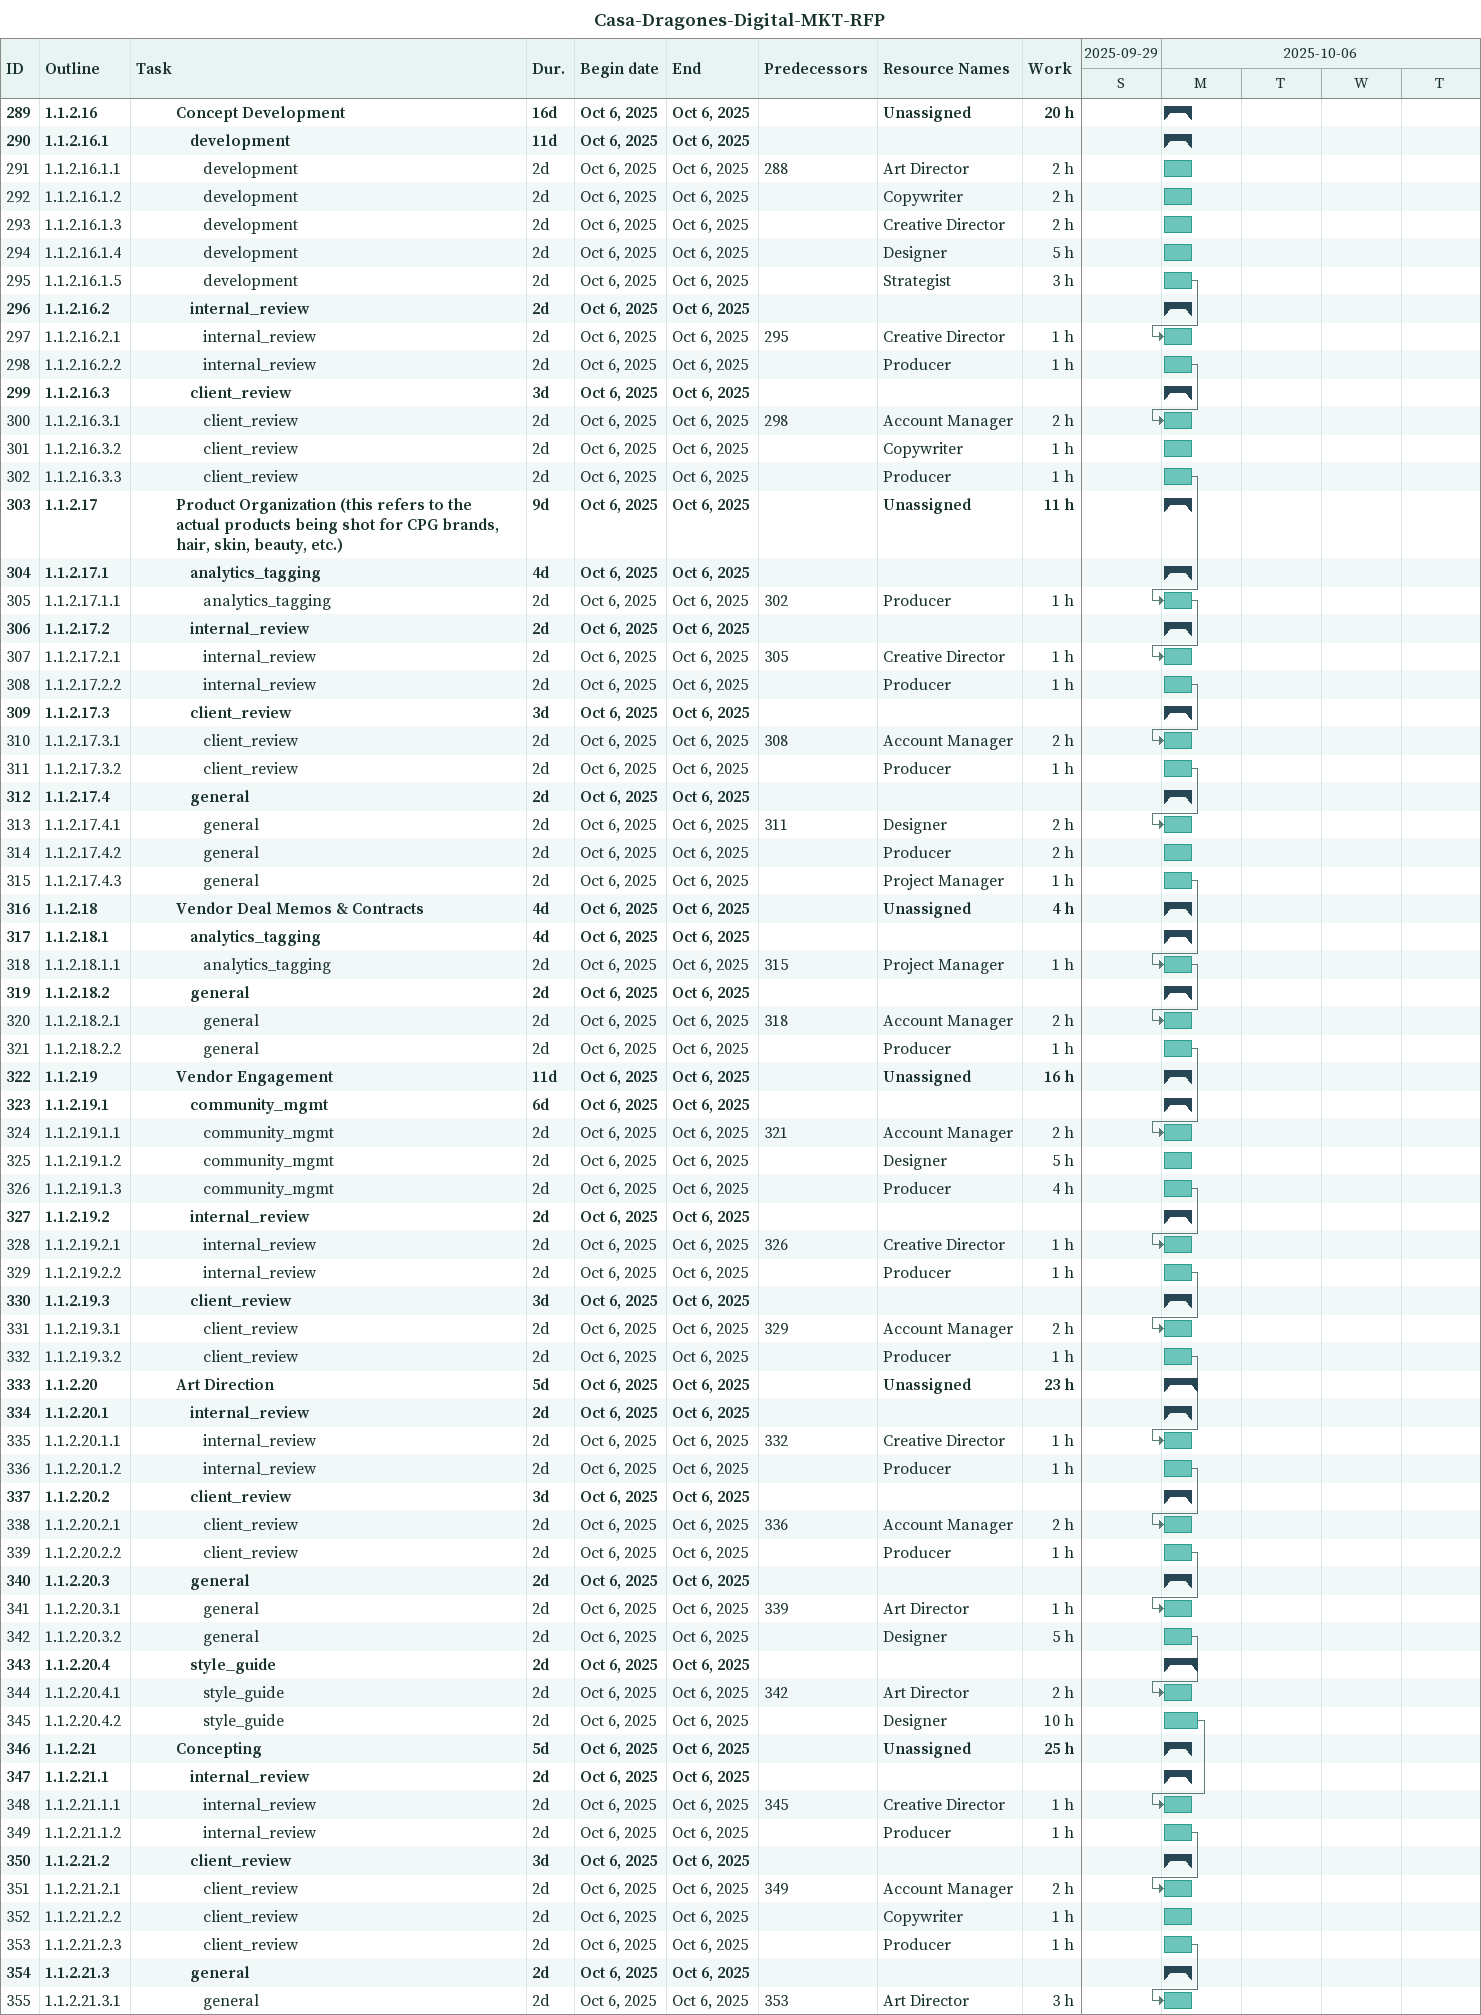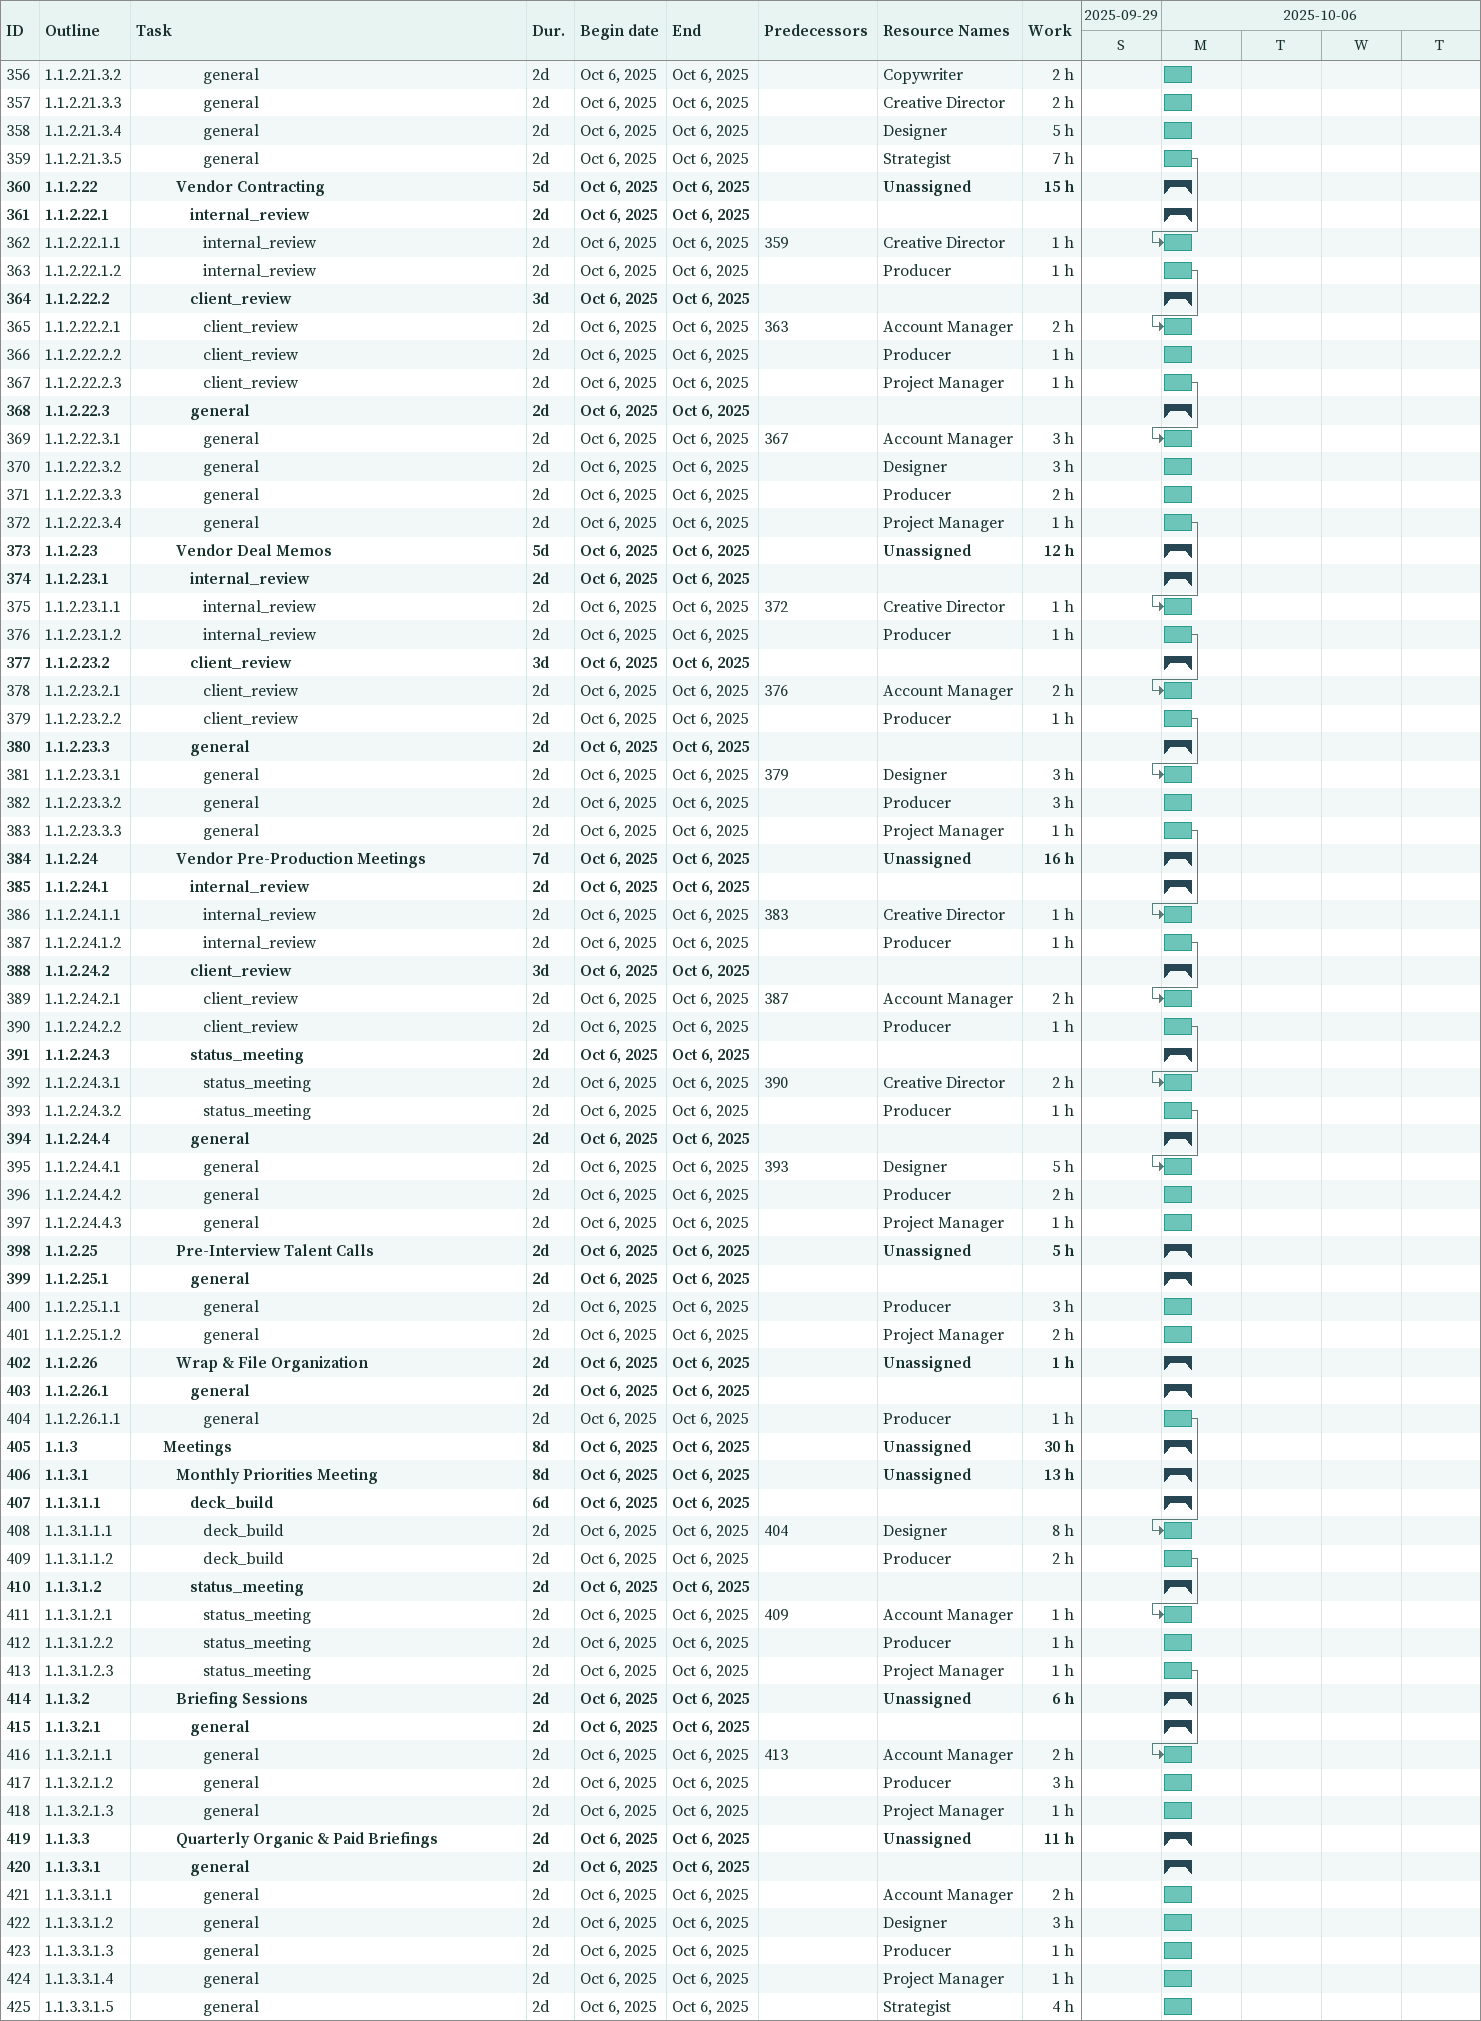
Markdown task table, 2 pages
Casa-Dragones-Digital-MKT-RFP

| ID | WBS | Task | Duration | Start | Finish | Predecessors | Resources | Work (h) |
|---|---|---|---|---|---|---|---|---|
| 289 | 1.1.2.16 | **Concept Development** | 16d | 2025-10-06 | 2025-10-06 |  | Unassigned | 20 |
| 290 | 1.1.2.16.1 | **development** | 11d | 2025-10-06 | 2025-10-06 |  |  |  |
| 291 | 1.1.2.16.1.1 | development | 2d | 2025-10-06 | 2025-10-06 | 288 | Art Director | 2 |
| 292 | 1.1.2.16.1.2 | development | 2d | 2025-10-06 | 2025-10-06 |  | Copywriter | 2 |
| 293 | 1.1.2.16.1.3 | development | 2d | 2025-10-06 | 2025-10-06 |  | Creative Director | 2 |
| 294 | 1.1.2.16.1.4 | development | 2d | 2025-10-06 | 2025-10-06 |  | Designer | 5 |
| 295 | 1.1.2.16.1.5 | development | 2d | 2025-10-06 | 2025-10-06 |  | Strategist | 3 |
| 296 | 1.1.2.16.2 | **internal_review** | 2d | 2025-10-06 | 2025-10-06 |  |  |  |
| 297 | 1.1.2.16.2.1 | internal_review | 2d | 2025-10-06 | 2025-10-06 | 295 | Creative Director | 1 |
| 298 | 1.1.2.16.2.2 | internal_review | 2d | 2025-10-06 | 2025-10-06 |  | Producer | 1 |
| 299 | 1.1.2.16.3 | **client_review** | 3d | 2025-10-06 | 2025-10-06 |  |  |  |
| 300 | 1.1.2.16.3.1 | client_review | 2d | 2025-10-06 | 2025-10-06 | 298 | Account Manager | 2 |
| 301 | 1.1.2.16.3.2 | client_review | 2d | 2025-10-06 | 2025-10-06 |  | Copywriter | 1 |
| 302 | 1.1.2.16.3.3 | client_review | 2d | 2025-10-06 | 2025-10-06 |  | Producer | 1 |
| 303 | 1.1.2.17 | **Product Organization (this refers to the actual products being shot for CPG brands, hair, skin, beauty, etc.)** | 9d | 2025-10-06 | 2025-10-06 |  | Unassigned | 11 |
| 304 | 1.1.2.17.1 | **analytics_tagging** | 4d | 2025-10-06 | 2025-10-06 |  |  |  |
| 305 | 1.1.2.17.1.1 | analytics_tagging | 2d | 2025-10-06 | 2025-10-06 | 302 | Producer | 1 |
| 306 | 1.1.2.17.2 | **internal_review** | 2d | 2025-10-06 | 2025-10-06 |  |  |  |
| 307 | 1.1.2.17.2.1 | internal_review | 2d | 2025-10-06 | 2025-10-06 | 305 | Creative Director | 1 |
| 308 | 1.1.2.17.2.2 | internal_review | 2d | 2025-10-06 | 2025-10-06 |  | Producer | 1 |
| 309 | 1.1.2.17.3 | **client_review** | 3d | 2025-10-06 | 2025-10-06 |  |  |  |
| 310 | 1.1.2.17.3.1 | client_review | 2d | 2025-10-06 | 2025-10-06 | 308 | Account Manager | 2 |
| 311 | 1.1.2.17.3.2 | client_review | 2d | 2025-10-06 | 2025-10-06 |  | Producer | 1 |
| 312 | 1.1.2.17.4 | **general** | 2d | 2025-10-06 | 2025-10-06 |  |  |  |
| 313 | 1.1.2.17.4.1 | general | 2d | 2025-10-06 | 2025-10-06 | 311 | Designer | 2 |
| 314 | 1.1.2.17.4.2 | general | 2d | 2025-10-06 | 2025-10-06 |  | Producer | 2 |
| 315 | 1.1.2.17.4.3 | general | 2d | 2025-10-06 | 2025-10-06 |  | Project Manager | 1 |
| 316 | 1.1.2.18 | **Vendor Deal Memos & Contracts** | 4d | 2025-10-06 | 2025-10-06 |  | Unassigned | 4 |
| 317 | 1.1.2.18.1 | **analytics_tagging** | 4d | 2025-10-06 | 2025-10-06 |  |  |  |
| 318 | 1.1.2.18.1.1 | analytics_tagging | 2d | 2025-10-06 | 2025-10-06 | 315 | Project Manager | 1 |
| 319 | 1.1.2.18.2 | **general** | 2d | 2025-10-06 | 2025-10-06 |  |  |  |
| 320 | 1.1.2.18.2.1 | general | 2d | 2025-10-06 | 2025-10-06 | 318 | Account Manager | 2 |
| 321 | 1.1.2.18.2.2 | general | 2d | 2025-10-06 | 2025-10-06 |  | Producer | 1 |
| 322 | 1.1.2.19 | **Vendor Engagement** | 11d | 2025-10-06 | 2025-10-06 |  | Unassigned | 16 |
| 323 | 1.1.2.19.1 | **community_mgmt** | 6d | 2025-10-06 | 2025-10-06 |  |  |  |
| 324 | 1.1.2.19.1.1 | community_mgmt | 2d | 2025-10-06 | 2025-10-06 | 321 | Account Manager | 2 |
| 325 | 1.1.2.19.1.2 | community_mgmt | 2d | 2025-10-06 | 2025-10-06 |  | Designer | 5 |
| 326 | 1.1.2.19.1.3 | community_mgmt | 2d | 2025-10-06 | 2025-10-06 |  | Producer | 4 |
| 327 | 1.1.2.19.2 | **internal_review** | 2d | 2025-10-06 | 2025-10-06 |  |  |  |
| 328 | 1.1.2.19.2.1 | internal_review | 2d | 2025-10-06 | 2025-10-06 | 326 | Creative Director | 1 |
| 329 | 1.1.2.19.2.2 | internal_review | 2d | 2025-10-06 | 2025-10-06 |  | Producer | 1 |
| 330 | 1.1.2.19.3 | **client_review** | 3d | 2025-10-06 | 2025-10-06 |  |  |  |
| 331 | 1.1.2.19.3.1 | client_review | 2d | 2025-10-06 | 2025-10-06 | 329 | Account Manager | 2 |
| 332 | 1.1.2.19.3.2 | client_review | 2d | 2025-10-06 | 2025-10-06 |  | Producer | 1 |
| 333 | 1.1.2.20 | **Art Direction** | 5d | 2025-10-06 | 2025-10-06 |  | Unassigned | 23 |
| 334 | 1.1.2.20.1 | **internal_review** | 2d | 2025-10-06 | 2025-10-06 |  |  |  |
| 335 | 1.1.2.20.1.1 | internal_review | 2d | 2025-10-06 | 2025-10-06 | 332 | Creative Director | 1 |
| 336 | 1.1.2.20.1.2 | internal_review | 2d | 2025-10-06 | 2025-10-06 |  | Producer | 1 |
| 337 | 1.1.2.20.2 | **client_review** | 3d | 2025-10-06 | 2025-10-06 |  |  |  |
| 338 | 1.1.2.20.2.1 | client_review | 2d | 2025-10-06 | 2025-10-06 | 336 | Account Manager | 2 |
| 339 | 1.1.2.20.2.2 | client_review | 2d | 2025-10-06 | 2025-10-06 |  | Producer | 1 |
| 340 | 1.1.2.20.3 | **general** | 2d | 2025-10-06 | 2025-10-06 |  |  |  |
| 341 | 1.1.2.20.3.1 | general | 2d | 2025-10-06 | 2025-10-06 | 339 | Art Director | 1 |
| 342 | 1.1.2.20.3.2 | general | 2d | 2025-10-06 | 2025-10-06 |  | Designer | 5 |
| 343 | 1.1.2.20.4 | **style_guide** | 2d | 2025-10-06 | 2025-10-06 |  |  |  |
| 344 | 1.1.2.20.4.1 | style_guide | 2d | 2025-10-06 | 2025-10-06 | 342 | Art Director | 2 |
| 345 | 1.1.2.20.4.2 | style_guide | 2d | 2025-10-06 | 2025-10-06 |  | Designer | 10 |
| 346 | 1.1.2.21 | **Concepting** | 5d | 2025-10-06 | 2025-10-06 |  | Unassigned | 25 |
| 347 | 1.1.2.21.1 | **internal_review** | 2d | 2025-10-06 | 2025-10-06 |  |  |  |
| 348 | 1.1.2.21.1.1 | internal_review | 2d | 2025-10-06 | 2025-10-06 | 345 | Creative Director | 1 |
| 349 | 1.1.2.21.1.2 | internal_review | 2d | 2025-10-06 | 2025-10-06 |  | Producer | 1 |
| 350 | 1.1.2.21.2 | **client_review** | 3d | 2025-10-06 | 2025-10-06 |  |  |  |
| 351 | 1.1.2.21.2.1 | client_review | 2d | 2025-10-06 | 2025-10-06 | 349 | Account Manager | 2 |
| 352 | 1.1.2.21.2.2 | client_review | 2d | 2025-10-06 | 2025-10-06 |  | Copywriter | 1 |
| 353 | 1.1.2.21.2.3 | client_review | 2d | 2025-10-06 | 2025-10-06 |  | Producer | 1 |
| 354 | 1.1.2.21.3 | **general** | 2d | 2025-10-06 | 2025-10-06 |  |  |  |
| 355 | 1.1.2.21.3.1 | general | 2d | 2025-10-06 | 2025-10-06 | 353 | Art Director | 3 |
| 356 | 1.1.2.21.3.2 | general | 2d | 2025-10-06 | 2025-10-06 |  | Copywriter | 2 |
| 357 | 1.1.2.21.3.3 | general | 2d | 2025-10-06 | 2025-10-06 |  | Creative Director | 2 |
| 358 | 1.1.2.21.3.4 | general | 2d | 2025-10-06 | 2025-10-06 |  | Designer | 5 |
| 359 | 1.1.2.21.3.5 | general | 2d | 2025-10-06 | 2025-10-06 |  | Strategist | 7 |
| 360 | 1.1.2.22 | **Vendor Contracting** | 5d | 2025-10-06 | 2025-10-06 |  | Unassigned | 15 |
| 361 | 1.1.2.22.1 | **internal_review** | 2d | 2025-10-06 | 2025-10-06 |  |  |  |
| 362 | 1.1.2.22.1.1 | internal_review | 2d | 2025-10-06 | 2025-10-06 | 359 | Creative Director | 1 |
| 363 | 1.1.2.22.1.2 | internal_review | 2d | 2025-10-06 | 2025-10-06 |  | Producer | 1 |
| 364 | 1.1.2.22.2 | **client_review** | 3d | 2025-10-06 | 2025-10-06 |  |  |  |
| 365 | 1.1.2.22.2.1 | client_review | 2d | 2025-10-06 | 2025-10-06 | 363 | Account Manager | 2 |
| 366 | 1.1.2.22.2.2 | client_review | 2d | 2025-10-06 | 2025-10-06 |  | Producer | 1 |
| 367 | 1.1.2.22.2.3 | client_review | 2d | 2025-10-06 | 2025-10-06 |  | Project Manager | 1 |
| 368 | 1.1.2.22.3 | **general** | 2d | 2025-10-06 | 2025-10-06 |  |  |  |
| 369 | 1.1.2.22.3.1 | general | 2d | 2025-10-06 | 2025-10-06 | 367 | Account Manager | 3 |
| 370 | 1.1.2.22.3.2 | general | 2d | 2025-10-06 | 2025-10-06 |  | Designer | 3 |
| 371 | 1.1.2.22.3.3 | general | 2d | 2025-10-06 | 2025-10-06 |  | Producer | 2 |
| 372 | 1.1.2.22.3.4 | general | 2d | 2025-10-06 | 2025-10-06 |  | Project Manager | 1 |
| 373 | 1.1.2.23 | **Vendor Deal Memos** | 5d | 2025-10-06 | 2025-10-06 |  | Unassigned | 12 |
| 374 | 1.1.2.23.1 | **internal_review** | 2d | 2025-10-06 | 2025-10-06 |  |  |  |
| 375 | 1.1.2.23.1.1 | internal_review | 2d | 2025-10-06 | 2025-10-06 | 372 | Creative Director | 1 |
| 376 | 1.1.2.23.1.2 | internal_review | 2d | 2025-10-06 | 2025-10-06 |  | Producer | 1 |
| 377 | 1.1.2.23.2 | **client_review** | 3d | 2025-10-06 | 2025-10-06 |  |  |  |
| 378 | 1.1.2.23.2.1 | client_review | 2d | 2025-10-06 | 2025-10-06 | 376 | Account Manager | 2 |
| 379 | 1.1.2.23.2.2 | client_review | 2d | 2025-10-06 | 2025-10-06 |  | Producer | 1 |
| 380 | 1.1.2.23.3 | **general** | 2d | 2025-10-06 | 2025-10-06 |  |  |  |
| 381 | 1.1.2.23.3.1 | general | 2d | 2025-10-06 | 2025-10-06 | 379 | Designer | 3 |
| 382 | 1.1.2.23.3.2 | general | 2d | 2025-10-06 | 2025-10-06 |  | Producer | 3 |
| 383 | 1.1.2.23.3.3 | general | 2d | 2025-10-06 | 2025-10-06 |  | Project Manager | 1 |
| 384 | 1.1.2.24 | **Vendor Pre-Production Meetings** | 7d | 2025-10-06 | 2025-10-06 |  | Unassigned | 16 |
| 385 | 1.1.2.24.1 | **internal_review** | 2d | 2025-10-06 | 2025-10-06 |  |  |  |
| 386 | 1.1.2.24.1.1 | internal_review | 2d | 2025-10-06 | 2025-10-06 | 383 | Creative Director | 1 |
| 387 | 1.1.2.24.1.2 | internal_review | 2d | 2025-10-06 | 2025-10-06 |  | Producer | 1 |
| 388 | 1.1.2.24.2 | **client_review** | 3d | 2025-10-06 | 2025-10-06 |  |  |  |
| 389 | 1.1.2.24.2.1 | client_review | 2d | 2025-10-06 | 2025-10-06 | 387 | Account Manager | 2 |
| 390 | 1.1.2.24.2.2 | client_review | 2d | 2025-10-06 | 2025-10-06 |  | Producer | 1 |
| 391 | 1.1.2.24.3 | **status_meeting** | 2d | 2025-10-06 | 2025-10-06 |  |  |  |
| 392 | 1.1.2.24.3.1 | status_meeting | 2d | 2025-10-06 | 2025-10-06 | 390 | Creative Director | 2 |
| 393 | 1.1.2.24.3.2 | status_meeting | 2d | 2025-10-06 | 2025-10-06 |  | Producer | 1 |
| 394 | 1.1.2.24.4 | **general** | 2d | 2025-10-06 | 2025-10-06 |  |  |  |
| 395 | 1.1.2.24.4.1 | general | 2d | 2025-10-06 | 2025-10-06 | 393 | Designer | 5 |
| 396 | 1.1.2.24.4.2 | general | 2d | 2025-10-06 | 2025-10-06 |  | Producer | 2 |
| 397 | 1.1.2.24.4.3 | general | 2d | 2025-10-06 | 2025-10-06 |  | Project Manager | 1 |
| 398 | 1.1.2.25 | **Pre-Interview Talent Calls** | 2d | 2025-10-06 | 2025-10-06 |  | Unassigned | 5 |
| 399 | 1.1.2.25.1 | **general** | 2d | 2025-10-06 | 2025-10-06 |  |  |  |
| 400 | 1.1.2.25.1.1 | general | 2d | 2025-10-06 | 2025-10-06 |  | Producer | 3 |
| 401 | 1.1.2.25.1.2 | general | 2d | 2025-10-06 | 2025-10-06 |  | Project Manager | 2 |
| 402 | 1.1.2.26 | **Wrap & File Organization** | 2d | 2025-10-06 | 2025-10-06 |  | Unassigned | 1 |
| 403 | 1.1.2.26.1 | **general** | 2d | 2025-10-06 | 2025-10-06 |  |  |  |
| 404 | 1.1.2.26.1.1 | general | 2d | 2025-10-06 | 2025-10-06 |  | Producer | 1 |
| 405 | 1.1.3 | **Meetings** | 8d | 2025-10-06 | 2025-10-06 |  | Unassigned | 30 |
| 406 | 1.1.3.1 | **Monthly Priorities Meeting** | 8d | 2025-10-06 | 2025-10-06 |  | Unassigned | 13 |
| 407 | 1.1.3.1.1 | **deck_build** | 6d | 2025-10-06 | 2025-10-06 |  |  |  |
| 408 | 1.1.3.1.1.1 | deck_build | 2d | 2025-10-06 | 2025-10-06 | 404 | Designer | 8 |
| 409 | 1.1.3.1.1.2 | deck_build | 2d | 2025-10-06 | 2025-10-06 |  | Producer | 2 |
| 410 | 1.1.3.1.2 | **status_meeting** | 2d | 2025-10-06 | 2025-10-06 |  |  |  |
| 411 | 1.1.3.1.2.1 | status_meeting | 2d | 2025-10-06 | 2025-10-06 | 409 | Account Manager | 1 |
| 412 | 1.1.3.1.2.2 | status_meeting | 2d | 2025-10-06 | 2025-10-06 |  | Producer | 1 |
| 413 | 1.1.3.1.2.3 | status_meeting | 2d | 2025-10-06 | 2025-10-06 |  | Project Manager | 1 |
| 414 | 1.1.3.2 | **Briefing Sessions** | 2d | 2025-10-06 | 2025-10-06 |  | Unassigned | 6 |
| 415 | 1.1.3.2.1 | **general** | 2d | 2025-10-06 | 2025-10-06 |  |  |  |
| 416 | 1.1.3.2.1.1 | general | 2d | 2025-10-06 | 2025-10-06 | 413 | Account Manager | 2 |
| 417 | 1.1.3.2.1.2 | general | 2d | 2025-10-06 | 2025-10-06 |  | Producer | 3 |
| 418 | 1.1.3.2.1.3 | general | 2d | 2025-10-06 | 2025-10-06 |  | Project Manager | 1 |
| 419 | 1.1.3.3 | **Quarterly Organic & Paid Briefings** | 2d | 2025-10-06 | 2025-10-06 |  | Unassigned | 11 |
| 420 | 1.1.3.3.1 | **general** | 2d | 2025-10-06 | 2025-10-06 |  |  |  |
| 421 | 1.1.3.3.1.1 | general | 2d | 2025-10-06 | 2025-10-06 |  | Account Manager | 2 |
| 422 | 1.1.3.3.1.2 | general | 2d | 2025-10-06 | 2025-10-06 |  | Designer | 3 |
| 423 | 1.1.3.3.1.3 | general | 2d | 2025-10-06 | 2025-10-06 |  | Producer | 1 |
| 424 | 1.1.3.3.1.4 | general | 2d | 2025-10-06 | 2025-10-06 |  | Project Manager | 1 |
| 425 | 1.1.3.3.1.5 | general | 2d | 2025-10-06 | 2025-10-06 |  | Strategist | 4 |
